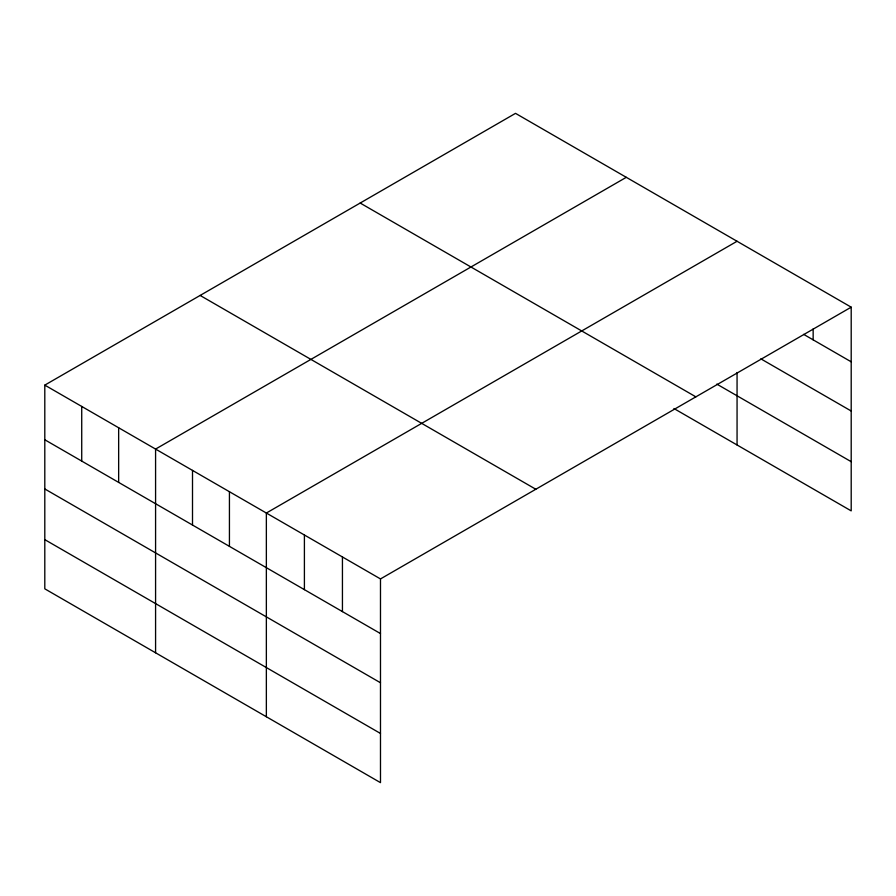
<?xml version="1.0" encoding="UTF-8"?>
<svg xmlns="http://www.w3.org/2000/svg" width="896" height="896" viewBox="0 0 896 896"><rect width="100%" height="100%" fill="white"/><g stroke="black" fill="none" stroke-linecap="round" stroke-linejoin="round"><path stroke-width="1.34" d="M44.8 385.123L380.486 578.928L380.486 782.645L44.8 588.829L44.8 385.123L515.514 113.355L851.2 307.171L851.2 510.877L673.938 408.531M626.293 177.318L155.579 449.075L155.579 652.792M737.061 241.27L266.358 513.038L266.358 716.744M380.486 578.928L851.2 307.171M803.645 334.354L851.2 361.816M760.838 358.837L851.2 411.006M716.811 384.104L851.2 461.686M360.181 203.045L695.867 396.85M200.133 295.445L535.819 489.25M44.8 439.768L380.486 633.573M44.8 488.958L380.486 682.763M44.8 539.638L380.486 733.454M813.154 328.922L813.154 339.853M737.061 372.501L737.061 444.987M342.44 556.965L342.44 611.61M304.405 535.002L304.405 589.646M229.432 491.714L229.432 546.358M192.506 470.4L192.506 525.045M118.653 427.762L118.653 482.406M81.726 406.437L81.726 461.082"/></g></svg>
